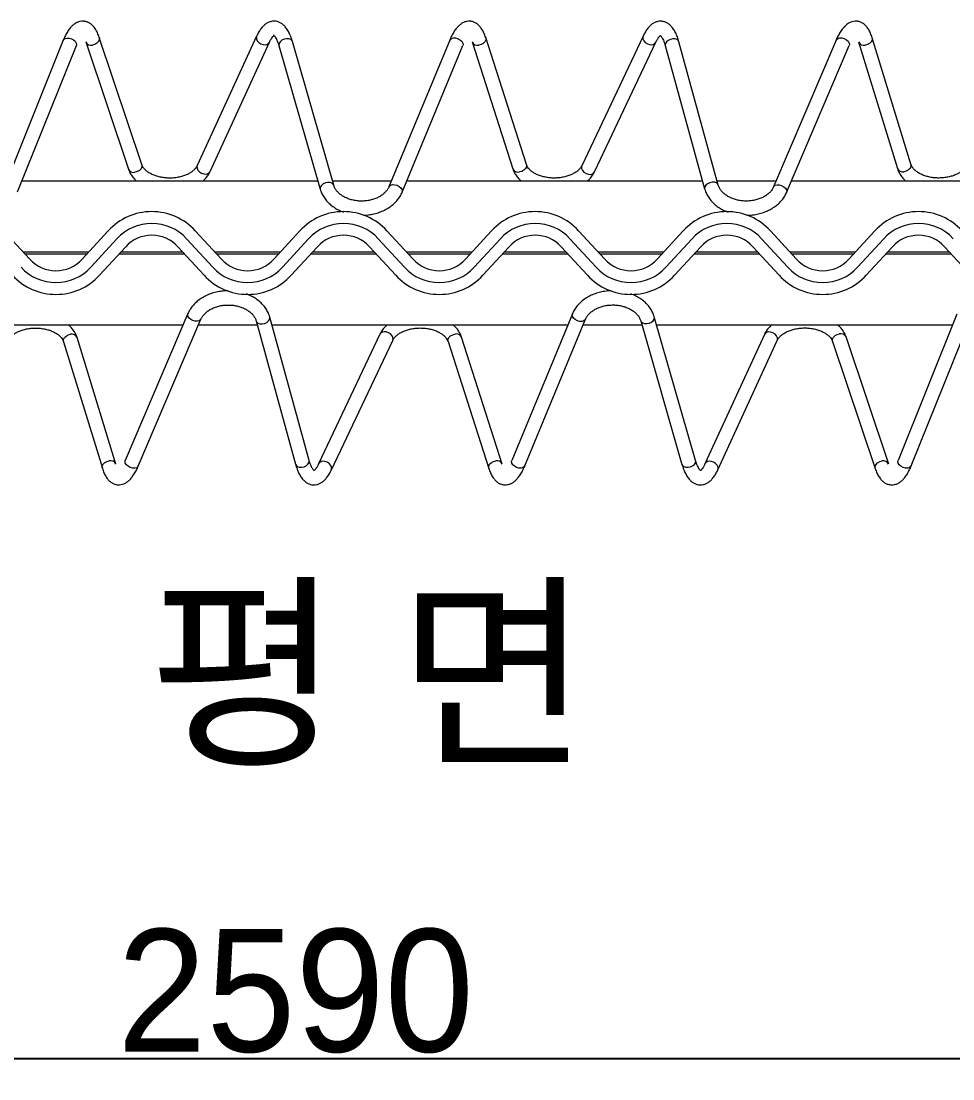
# Model space of a CAD drawing. Header units: millimetres. Extents: x 8743 to 322652, y 10189 to 229505.
# Drawn here: x 239858 to 251261, y 156994 to 169935 of the extents above; entities that cross this region are included whole.
import ezdxf

# ---------------------------------------------------------------- set-up
doc = ezdxf.new("R2010")
doc.units = ezdxf.units.MM
doc.header["$LTSCALE"] = 300
doc.header["$MEASUREMENT"] = 0
doc.header["$PDSIZE"] = -5
doc.layers.get('0').update_dxf_attribs({"color": 8, "linetype": 'CONTINUOUS'})
doc.layers.get('Defpoints').update_dxf_attribs({"color": 8, "linetype": 'CONTINUOUS'})
doc.layers.add('A-ANNO-TEXT1', color=7, linetype='CONTINUOUS')
doc.layers.add('AZ-DIML', color=8, linetype='CONTINUOUS')
doc.styles.add('HY울릉도L', font='H2WULL_0.TTF')
doc.styles.get("Standard").update_dxf_attribs({"font": '나눔고딕.ttf'})
doc.dimstyles.new('NDIM', dxfattribs={"dimscale": 150, "dimtxt": 3, "dimasz": 1.5, "dimexe": 3, "dimexo": 2, "dimgap": 1, "dimtad": 1, "dimdec": 0, "dimdsep": 46, "dimlunit": 6, "dimtxsty": 'HY울릉도L', "dimblk1": '_RXDOT', "dimblk2": '_RXDOT', "dimsah": 1, "dimcen": 3, "dimdle": 3, "dimclrd": 256, "dimclre": 256, "dimclrt": 3, "dimadec": 0, "dimazin": 0, "dimtfac": 1, "dimtdec": 4, "dimtix": 1, "dimtmove": 2, "dimatfit": 3, "dimldrblk": '_RXDOT', "dimfxl": 1, "dimtolj": 1, "dimtzin": 0, "dimarcsym": 0})

# ---------------------------------------------------------------- blocks, each defined once
blk = doc.blocks.new('*D406')
at = {"layer": 'AZ-DIML', "lineweight": -2}
for p, q in [((205681, 166205), (205681, 157229)), ((280752, 166205), (280752, 157229)), ((207181, 157244), (279252, 157244))]:
    blk.add_line(p, q, dxfattribs=at)
at = {"layer": 'AZ-DIML'}
for points in [[(207181, 157494), (207181, 156994), (205681, 157244)], [(279252, 156994), (279252, 157494), (280752, 157244)]]:
    blk.add_solid(points, dxfattribs=at)
at = {"layer": 'Defpoints', "color": 0}
for p in [(205681, 166215), (280752, 166215), (280752, 157244)]:
    blk.add_point(p, dxfattribs=at)
at = {"layer": 'AZ-DIML', "color": 3, "insert": (243216, 158066), "char_height": 1500, "attachment_point": 5, "style": 'HY울릉도L'}
blk.add_mtext('\\A1;2590', dxfattribs=at)
blk = doc.blocks.new('_RXDOT')
at = {"color": 0, "linetype": 'ByBlock'}
blk.add_line((-1, 0), (2, 0), dxfattribs=at)
at = {"color": 0, "linetype": 'ByBlock', "const_width": 0.5}
blk.add_lwpolyline([(-0.25, 0, 1), (0.25, 0, 1)], format="xyb", close=True, dxfattribs=at)

msp = doc.modelspace()

# ---------------------------------------------------------------- linework, layer by layer
at = {"color": 7, "linetype": 'Continuous', "lineweight": 15}
for p, q in [((240373, 169700.7), (239653.5, 167909.1)), ((240649, 169680.1), (241170.2, 168124.5)), ((241334.8, 168179.7), (240813.6, 169735.3)), ((242740, 169750.6), (242012.8, 168167.1)), ((242170.6, 168094.7), (242897.7, 169678.1)), ((243684.3, 167926.1), (243178.7, 169683.8)), ((245102.7, 169702.3), (244359.7, 167907.7)), ((245378.1, 169680.2), (245875.9, 168128.5)), ((246041.2, 168181.5), (245543.4, 169733.2)), ((247469.8, 169752.1), (246719.1, 168166.1)), ((246876, 168091.9), (247626.8, 169677.8)), ((248390.7, 167928.5), (247908.3, 169681.7)), ((249832.5, 169703.8), (249065.8, 167906.5)), ((250107.1, 169680.2), (250581.7, 168132.6)), ((250747.7, 168183.5), (250273, 169731.1)), ((239814.6, 167844.4), (240534.1, 169636.1)), ((243011.9, 169635.8), (243517.5, 167878.2)), ((244520.1, 167841.3), (245263.1, 169635.9)), ((247741, 169635.6), (248223.3, 167882.5)), ((249225.5, 167838.4), (249992.2, 169635.7)), ((239869.2, 167980.2), (243488.1, 167980.2)), ((243668.7, 167980.2), (244389.7, 167980.2)), ((244577.6, 167980.2), (248196.4, 167980.2)), ((248376.4, 167980.2), (249097.3, 167980.2)), ((249286, 167980.2), (252904.7, 167980.2)), ((239643.5, 167370.2), (239964.3, 167021.1)), ((240603.4, 167021.1), (240924.2, 167370.2)), ((241989.4, 167370.2), (242310.2, 167021.1)), ((242949.4, 167021.1), (243270.2, 167370.2)), ((244335.4, 167370.2), (244656.2, 167021.1)), ((245295.3, 167021.1), (245616.1, 167370.2)), ((246681.3, 167370.2), (247002.2, 167021.1)), ((247641.3, 167021.1), (247962.1, 167370.2)), ((249027.3, 167370.2), (249348.1, 167021.1)), ((249987.2, 167021.1), (250308.1, 167370.2)), ((241030.8, 167272.3), (240709.9, 166923.2)), ((242203.7, 166923.2), (241882.9, 167272.3)), ((243376.7, 167272.3), (243055.9, 166923.2)), ((244549.7, 166923.2), (244228.9, 167272.3)), ((245722.7, 167272.3), (245401.8, 166923.2)), ((246895.6, 166923.2), (246574.8, 167272.3)), ((248068.6, 167272.3), (247747.8, 166923.2)), ((249241.6, 166923.2), (248920.8, 167272.3)), ((250414.6, 167272.3), (250093.8, 166923.2)), ((239880.5, 167112.2), (240687.2, 167112.2)), ((240660.6, 167083.3), (239907.1, 167083.3)), ((241137.3, 167174.4), (240816.4, 166825.3)), ((241860.1, 167083.3), (241053.5, 167083.3)), ((241080.1, 167112.2), (241833.5, 167112.2)), ((242097.2, 166825.3), (241776.4, 167174.4)), ((242226.5, 167112.2), (243033.1, 167112.2)), ((243006.5, 167083.3), (242253.1, 167083.3)), ((243483.2, 167174.4), (243162.4, 166825.3)), ((244206.1, 167083.3), (243399.5, 167083.3)), ((243426.1, 167112.2), (244179.5, 167112.2)), ((244443.2, 166825.3), (244122.3, 167174.4)), ((244572.5, 167112.2), (245379.1, 167112.2)), ((245352.5, 167083.3), (244599, 167083.3)), ((245829.2, 167174.4), (245508.4, 166825.3)), ((246552.1, 167083.3), (245745.4, 167083.3)), ((245772, 167112.2), (246525.5, 167112.2)), ((246789.1, 166825.3), (246468.3, 167174.4)), ((246918.4, 167112.2), (247725, 167112.2)), ((247698.4, 167083.3), (246945, 167083.3)), ((248175.1, 167174.4), (247854.3, 166825.3)), ((248898, 167083.3), (248091.4, 167083.3)), ((248118, 167112.2), (248871.4, 167112.2)), ((249135.1, 166825.3), (248814.3, 167174.4)), ((249264.4, 167112.2), (250071, 167112.2)), ((250044.4, 167083.3), (249291, 167083.3)), ((250521.1, 167174.4), (250200.3, 166825.3)), ((251244, 167083.3), (250437.4, 167083.3)), ((250463.9, 167112.2), (251217.4, 167112.2)), ((251481, 166825.3), (251160.2, 167174.4)), ((241899, 166357.2), (241132.3, 164559.8)), ((241292, 164491.7), (242058.7, 166289.1)), ((243383.6, 164559.9), (242901.2, 166313)), ((246604.4, 166354.2), (245861.4, 164559.7)), ((246021.8, 164493.2), (246764.8, 166287.8)), ((248112.6, 164559.8), (247607.1, 166317.4)), ((251309.9, 166351.2), (250590.5, 164559.5)), ((250751.6, 164494.8), (251471, 166286.5)), ((241838.5, 166215.3), (238219.8, 166215.3)), ((242748.1, 166215.3), (242027.2, 166215.3)), ((242733.8, 166267), (243216.2, 164513.9)), ((246546.9, 166215.3), (242928.1, 166215.3)), ((247455.8, 166215.3), (246734.8, 166215.3)), ((247440.2, 166269.4), (247945.8, 164511.8)), ((251255.3, 166215.3), (247636.4, 166215.3)), ((241017.4, 164515.3), (240542.8, 166063)), ((244248.5, 166103.7), (243497.8, 164517.7)), ((243654.7, 164443.5), (244405.5, 166029.4)), ((245746.5, 164515.4), (245248.6, 166067.1)), ((248953.9, 166100.9), (248226.8, 164517.4)), ((248384.5, 164445), (249111.7, 166028.4)), ((250475.5, 164515.4), (249954.3, 166071)), ((240376.8, 166012.1), (240851.5, 164464.4)), ((245083.3, 166014), (245581.2, 164462.3)), ((249789.7, 166015.9), (250310.9, 164460.3))]:
    msp.add_line(p, q, dxfattribs=at)
at = {"color": 8, "linetype": 'Continuous', "lineweight": 15}
for p, q in [((240373, 169700.7), (240377.2, 169708.5)), ((240377.2, 169708.5), (240393.2, 169721.7)), ((240393.2, 169721.7), (240416.4, 169728.4)), ((240416.4, 169728.4), (240444.1, 169727.9)), ((240444.1, 169727.9), (240472.9, 169720.3)), ((240472.9, 169720.3), (240499.4, 169706.3)), ((240499.4, 169706.3), (240520.3, 169687.8)), ((240520.3, 169687.8), (240533.2, 169667)), ((240533.2, 169667), (240536.5, 169646.3)), ((240758.2, 169649.7), (240729.1, 169642.1)), ((240784.1, 169664.3), (240758.2, 169649.7)), ((240803.6, 169684.1), (240784.1, 169664.3)), ((240814.4, 169706.8), (240803.6, 169684.1)), ((240813.6, 169735.3), (240815.2, 169729.5)), ((240815.2, 169729.5), (240814.4, 169706.8)), ((242740, 169750.6), (242736.7, 169740.4)), ((242736.7, 169740.4), (242737.5, 169717.6)), ((242737.5, 169717.6), (242748, 169694.4)), ((242748, 169694.4), (242767.2, 169673.6)), ((242767.2, 169673.6), (242792.5, 169657.7)), ((242792.5, 169657.7), (242821, 169648.7)), ((243013.9, 169663), (243010.6, 169642.5)), ((243026.9, 169683.1), (243013.9, 169663)), ((243048.3, 169700.4), (243026.9, 169683.1)), ((243075.3, 169712.7), (243048.3, 169700.4)), ((243104.7, 169718.7), (243075.3, 169712.7)), ((243133, 169717.6), (243104.7, 169718.7)), ((243156.7, 169709.5), (243133, 169717.6)), ((243173, 169695.4), (243156.7, 169709.5)), ((243178.7, 169683.8), (243173, 169695.4)), ((245102.7, 169702.3), (245107, 169709.8)), ((245107, 169709.8), (245122.9, 169722.8)), ((245122.9, 169722.8), (245146.1, 169729.4)), ((245146.1, 169729.4), (245173.8, 169728.7)), ((245173.8, 169728.7), (245202.5, 169720.8)), ((245202.5, 169720.8), (245228.9, 169706.6)), ((245228.9, 169706.6), (245249.7, 169688)), ((245249.7, 169688), (245262.5, 169667)), ((245262.5, 169667), (245265.7, 169646.3)), ((245487.4, 169648.5), (245458.3, 169641.1)), ((245513.4, 169662.9), (245487.4, 169648.5)), ((245533, 169682.5), (245513.4, 169662.9)), ((245543.9, 169705.1), (245533, 169682.5)), ((245543.3, 169733.3), (245544.7, 169727.9)), ((245544.7, 169727.9), (245543.9, 169705.1)), ((247469.8, 169752.1), (247466.3, 169741.3)), ((247466.3, 169741.3), (247467.1, 169718.5)), ((247467.1, 169718.5), (247477.8, 169695.2)), ((247477.8, 169695.2), (247496.9, 169674.3)), ((247496.9, 169674.3), (247522.2, 169658.4)), ((247522.2, 169658.4), (247550.7, 169649.2)), ((247743, 169662.3), (247739.8, 169641.8)), ((247756, 169682.3), (247743, 169662.3)), ((247777.3, 169699.4), (247756, 169682.3)), ((247804.4, 169711.7), (247777.3, 169699.4)), ((247833.8, 169717.5), (247804.4, 169711.7)), ((247862.2, 169716.3), (247833.8, 169717.5)), ((247886, 169708.1), (247862.2, 169716.3)), ((247902.4, 169693.9), (247886, 169708.1)), ((247908.3, 169681.7), (247902.4, 169693.9)), ((249832.5, 169703.8), (249836.7, 169711.1)), ((249836.7, 169711.1), (249852.7, 169723.9)), ((249852.7, 169723.9), (249875.9, 169730.3)), ((249875.9, 169730.3), (249903.5, 169729.3)), ((249903.5, 169729.3), (249932.1, 169721.2)), ((249932.1, 169721.2), (249958.4, 169706.9)), ((249958.4, 169706.9), (249979.1, 169688)), ((249979.1, 169688), (249991.8, 169667)), ((249991.8, 169667), (249994.9, 169646.3)), ((250216.6, 169647.2), (250187.4, 169640.1)), ((250242.7, 169661.4), (250216.6, 169647.2)), ((250262.4, 169680.9), (250242.7, 169661.4)), ((250273.3, 169703.4), (250262.4, 169680.9)), ((250273, 169731.2), (250274.3, 169726.2)), ((250274.3, 169726.2), (250273.3, 169703.4)), ((240536.5, 169646.3), (240534.1, 169636.1)), ((243010.6, 169642.5), (243011.9, 169635.8)), ((245265.7, 169646.3), (245263.1, 169635.9)), ((247739.8, 169641.8), (247741, 169635.6)), ((249994.9, 169646.3), (249992.2, 169635.7)), ((241279.4, 168094.1), (241250.3, 168086.5)), ((241305.3, 168108.7), (241279.4, 168094.1)), ((241324.8, 168128.5), (241305.3, 168108.7)), ((241335.6, 168151.2), (241324.8, 168128.5)), ((241334.8, 168179.7), (241336.4, 168173.9)), ((241336.4, 168173.9), (241335.6, 168151.2)), ((242012.8, 168167.1), (242009.6, 168157)), ((242009.6, 168157), (242010.3, 168134.1)), ((242010.3, 168134.1), (242020.9, 168110.9)), ((242020.9, 168110.9), (242040, 168090.1)), ((245985.3, 168096.8), (245956.2, 168089.4)), ((246011.3, 168111.2), (245985.3, 168096.8)), ((246030.9, 168130.8), (246011.3, 168111.2)), ((246041.8, 168153.4), (246030.9, 168130.8)), ((246041.2, 168181.5), (246042.6, 168176.2)), ((246042.6, 168176.2), (246041.8, 168153.4)), ((246719.1, 168166.1), (246715.5, 168155.3)), ((246715.5, 168155.3), (246716.4, 168132.5)), ((246716.4, 168132.5), (246727, 168109.3)), ((246727, 168109.3), (246746.1, 168088.4)), ((250691.3, 168099.6), (250662.1, 168092.4)), ((250717.3, 168113.8), (250691.3, 168099.6)), ((250737, 168133.3), (250717.3, 168113.8)), ((250748, 168155.8), (250737, 168133.3)), ((250747.7, 168183.5), (250748.9, 168178.6)), ((250748.9, 168178.6), (250748, 168155.8)), ((242040, 168090.1), (242065.4, 168074.3)), ((242065.4, 168074.3), (242093.9, 168065.2)), ((246746.1, 168088.4), (246771.4, 168072.4)), ((246771.4, 168072.4), (246799.9, 168063.3)), ((243519.4, 167905.4), (243516.2, 167884.9)), ((243516.2, 167884.9), (243517.5, 167878.2)), ((243532.5, 167925.5), (243519.4, 167905.4)), ((243553.8, 167942.7), (243532.5, 167925.5)), ((243580.8, 167955.1), (243553.8, 167942.7)), ((243610.3, 167961.1), (243580.8, 167955.1)), ((243638.5, 167960), (243610.3, 167961.1)), ((243662.3, 167951.9), (243638.5, 167960)), ((243678.6, 167937.8), (243662.3, 167951.9)), ((243684.2, 167926.6), (243678.6, 167937.8)), ((244359.8, 167908.1), (244363.9, 167915.2)), ((244363.9, 167915.2), (244379.9, 167928.2)), ((244379.9, 167928.2), (244403.1, 167934.8)), ((244403.1, 167934.8), (244430.7, 167934.1)), ((244430.7, 167934.1), (244459.5, 167926.2)), ((244459.5, 167926.2), (244485.8, 167912)), ((244485.8, 167912), (244506.7, 167893.4)), ((244506.7, 167893.4), (244519.5, 167872.4)), ((244519.5, 167872.4), (244522.6, 167851.8)), ((244522.6, 167851.8), (244520.1, 167841.3)), ((248225.3, 167909.1), (248222.1, 167888.7)), ((248222.1, 167888.7), (248223.3, 167882.5)), ((248238.4, 167929.1), (248225.3, 167909.1)), ((248259.7, 167946.3), (248238.4, 167929.1)), ((248286.7, 167958.5), (248259.7, 167946.3)), ((248316.1, 167964.4), (248286.7, 167958.5)), ((248344.5, 167963.1), (248316.1, 167964.4)), ((248368.3, 167954.9), (248344.5, 167963.1)), ((248384.8, 167940.8), (248368.3, 167954.9)), ((248390.6, 167929), (248384.8, 167940.8)), ((249066, 167906.9), (249070, 167913.7)), ((249070, 167913.7), (249086, 167926.6)), ((249086, 167926.6), (249109.2, 167933)), ((249109.2, 167933), (249136.8, 167932)), ((249136.8, 167932), (249165.4, 167923.9)), ((249165.4, 167923.9), (249191.7, 167909.5)), ((249191.7, 167909.5), (249212.4, 167890.7)), ((249212.4, 167890.7), (249225.1, 167869.7)), ((249225.1, 167869.7), (249228.2, 167849)), ((249228.2, 167849), (249225.5, 167838.4)), ((241896.3, 166346.5), (241899, 166357.2)), ((241899.4, 166325.9), (241896.3, 166346.5)), ((241912.1, 166304.8), (241899.4, 166325.9)), ((241932.8, 166286), (241912.1, 166304.8)), ((241959.1, 166271.7), (241932.8, 166286)), ((242058.5, 166288.7), (242054.5, 166281.8)), ((242886.2, 166266.4), (242899.2, 166286.4)), ((242899.2, 166286.4), (242902.4, 166306.9)), ((242902.4, 166306.9), (242901.2, 166313)), ((246601.9, 166343.8), (246604.4, 166354.2)), ((246605, 166323.1), (246601.9, 166343.8)), ((246617.8, 166302.2), (246605, 166323.1)), ((246638.7, 166283.5), (246617.8, 166302.2)), ((246665.1, 166269.4), (246638.7, 166283.5)), ((246764.7, 166287.4), (246760.6, 166280.3)), ((247592, 166270.1), (247605.1, 166290.2)), ((247605.1, 166290.2), (247608.3, 166310.6)), ((247608.3, 166310.6), (247607.1, 166317.4)), ((241987.8, 166263.5), (241959.1, 166271.7)), ((242015.3, 166262.6), (241987.8, 166263.5)), ((242038.5, 166268.9), (242015.3, 166262.6)), ((242054.5, 166281.8), (242038.5, 166268.9)), ((242734, 166266.6), (242739.7, 166254.8)), ((242739.7, 166254.8), (242756.2, 166240.6)), ((242756.2, 166240.6), (242780, 166232.4)), ((242780, 166232.4), (242808.4, 166231.2)), ((242808.4, 166231.2), (242837.8, 166237)), ((242837.8, 166237), (242864.8, 166249.2)), ((242864.8, 166249.2), (242886.2, 166266.4)), ((246693.8, 166261.5), (246665.1, 166269.4)), ((246721.4, 166260.7), (246693.8, 166261.5)), ((246744.6, 166267.3), (246721.4, 166260.7)), ((246760.6, 166280.3), (246744.6, 166267.3)), ((247440.3, 166269), (247445.9, 166257.8)), ((247445.9, 166257.8), (247462.2, 166243.7)), ((247462.2, 166243.7), (247486, 166235.6)), ((247486, 166235.6), (247514.2, 166234.5)), ((247514.2, 166234.5), (247543.7, 166240.4)), ((247543.7, 166240.4), (247570.7, 166252.8)), ((247570.7, 166252.8), (247592, 166270.1)), ((240375.6, 166017), (240376.5, 166039.8)), ((240376.5, 166039.8), (240387.5, 166062.3)), ((240387.5, 166062.3), (240407.2, 166081.8)), ((240407.2, 166081.8), (240433.2, 166096)), ((240433.2, 166096), (240462.5, 166103.1)), ((244353.1, 166123.1), (244324.6, 166132.3)), ((244378.4, 166107.2), (244353.1, 166123.1)), ((244397.5, 166086.3), (244378.4, 166107.2)), ((244408.2, 166063), (244397.5, 166086.3)), ((244405.5, 166029.4), (244409, 166040.2)), ((244409, 166040.2), (244408.2, 166063)), ((245081.9, 166019.3), (245082.7, 166042.1)), ((245082.7, 166042.1), (245093.6, 166064.7)), ((245093.6, 166064.7), (245113.2, 166084.4)), ((245113.2, 166084.4), (245139.2, 166098.8)), ((245139.2, 166098.8), (245168.4, 166106.1)), ((249059.2, 166121.3), (249030.6, 166130.3)), ((249084.5, 166105.4), (249059.2, 166121.3)), ((249103.6, 166084.6), (249084.5, 166105.4)), ((249114.2, 166061.4), (249103.6, 166084.6)), ((249111.7, 166028.4), (249115, 166038.6)), ((249115, 166038.6), (249114.2, 166061.4)), ((249788.2, 166021.6), (249788.9, 166044.4)), ((249788.9, 166044.4), (249799.7, 166067)), ((249799.7, 166067), (249819.2, 166086.9)), ((249819.2, 166086.9), (249845.1, 166101.4)), ((249845.1, 166101.4), (249874.2, 166109)), ((240376.8, 166012.1), (240375.6, 166017)), ((245083.3, 166014), (245081.9, 166019.3)), ((249789.7, 166015.9), (249788.2, 166021.6)), ((240850.2, 164469.3), (240851.2, 164492.1)), ((240851.2, 164492.1), (240862.1, 164514.6)), ((240862.1, 164514.6), (240881.8, 164534.1)), ((240881.8, 164534.1), (240907.9, 164548.3)), ((240907.9, 164548.3), (240937.1, 164555.5)), ((241129.6, 164549.2), (241132.3, 164559.8)), ((241132.7, 164528.5), (241129.6, 164549.2)), ((241145.4, 164507.5), (241132.7, 164528.5)), ((241166.1, 164488.7), (241145.4, 164507.5)), ((241192.4, 164474.3), (241166.1, 164488.7)), ((241221, 164466.2), (241192.4, 164474.3)), ((241271.8, 164471.6), (241248.6, 164465.3)), ((241287.8, 164484.5), (241271.8, 164471.6)), ((241292, 164491.7), (241287.8, 164484.5)), ((243216.2, 164513.9), (243222.1, 164501.6)), ((243222.1, 164501.6), (243238.5, 164487.5)), ((243238.5, 164487.5), (243262.3, 164479.3)), ((243262.3, 164479.3), (243290.7, 164478)), ((243290.7, 164478), (243320.2, 164483.9)), ((243320.2, 164483.9), (243347.2, 164496.1)), ((243347.2, 164496.1), (243368.5, 164513.3)), ((243368.5, 164513.3), (243381.5, 164533.3)), ((243381.5, 164533.3), (243384.7, 164553.7)), ((243384.7, 164553.7), (243383.6, 164559.9)), ((243602.3, 164537.2), (243573.8, 164546.3)), ((243627.6, 164521.2), (243602.3, 164537.2)), ((243646.8, 164500.3), (243627.6, 164521.2)), ((243657.4, 164477.1), (243646.8, 164500.3)), ((243658.2, 164454.3), (243657.4, 164477.1)), ((245579.8, 164467.6), (245580.6, 164490.4)), ((245580.6, 164490.4), (245591.5, 164513)), ((245591.5, 164513), (245611.1, 164532.7)), ((245611.1, 164532.7), (245637.1, 164547.1)), ((245637.1, 164547.1), (245666.2, 164554.4)), ((245858.8, 164549.2), (245861.4, 164559.7)), ((245862, 164528.5), (245858.8, 164549.2)), ((245874.8, 164507.6), (245862, 164528.5)), ((245895.6, 164488.9), (245874.8, 164507.6)), ((245922, 164474.8), (245895.6, 164488.9)), ((245950.7, 164466.9), (245922, 164474.8)), ((246001.6, 164472.7), (245978.4, 164466.2)), ((246017.5, 164485.8), (246001.6, 164472.7)), ((246021.8, 164493.2), (246017.5, 164485.8)), ((247945.8, 164511.8), (247951.5, 164500.1)), ((247951.5, 164500.1), (247967.8, 164486)), ((247967.8, 164486), (247991.5, 164477.9)), ((247991.5, 164477.9), (248019.8, 164476.8)), ((248019.8, 164476.8), (248049.2, 164482.8)), ((248049.2, 164482.8), (248076.2, 164495.2)), ((248076.2, 164495.2), (248097.6, 164512.4)), ((248097.6, 164512.4), (248110.7, 164532.5)), ((248110.7, 164532.5), (248113.9, 164553)), ((248113.9, 164553), (248112.6, 164559.8)), ((248332, 164537.8), (248303.5, 164546.9)), ((248357.4, 164522), (248332, 164537.8)), ((248376.5, 164501.2), (248357.4, 164522)), ((248387.1, 164478), (248376.5, 164501.2)), ((248387.8, 164455.2), (248387.1, 164478)), ((250309.3, 164466), (250310.1, 164488.8)), ((250310.1, 164488.8), (250320.9, 164511.5)), ((250320.9, 164511.5), (250340.4, 164531.3)), ((250340.4, 164531.3), (250366.3, 164545.9)), ((250366.3, 164545.9), (250395.4, 164553.4)), ((250588, 164549.2), (250590.5, 164559.5)), ((250591.3, 164528.5), (250588, 164549.2)), ((250604.2, 164507.7), (250591.3, 164528.5)), ((250625.1, 164489.2), (250604.2, 164507.7)), ((250651.6, 164475.3), (250625.1, 164489.2)), ((250680.4, 164467.6), (250651.6, 164475.3)), ((250731.3, 164473.9), (250708.1, 164467.1)), ((250747.3, 164487.1), (250731.3, 164473.9)), ((250751.6, 164494.8), (250747.3, 164487.1)), ((240851.5, 164464.4), (240850.2, 164469.3)), ((241248.6, 164465.3), (241221, 164466.2)), ((243654.7, 164443.5), (243658.2, 164454.3)), ((245581.2, 164462.3), (245579.8, 164467.6)), ((245978.4, 164466.2), (245950.7, 164466.9)), ((248384.5, 164445), (248387.8, 164455.2)), ((250310.9, 164460.3), (250309.3, 164466)), ((250708.1, 164467.1), (250680.4, 164467.6))]:
    msp.add_line(p, q, dxfattribs=at)
for centre, radius, start, end in [((240712.3, 169710.1), 70, 205.65806, 283.90693), ((242840.7, 169712), 66.3, 252.7315, 329.28064), ((245441.9, 169709.6), 70.4, 204.98045, 283.41399), ((247570.5, 169712), 65.8, 252.46547, 328.73556), ((250171.6, 169709), 70.7, 204.29656, 282.92495), ((241233.5, 168154.4), 69.9, 205.29013, 283.93816), ((242113.6, 168128.5), 66.3, 252.72463, 329.30351), ((245939.8, 168157.8), 70.3, 204.60918, 283.44806), ((250646.2, 168161.2), 70.6, 203.93023, 282.95584), ((246819.7, 168126), 65.8, 252.46396, 328.74679), ((240478.3, 166034.3), 70.6, 23.92591, 102.95826), ((244304.8, 166069.5), 65.8, 72.46449, 148.74465), ((245184.7, 166037.8), 70.2, 24.60422, 103.45097), ((249010.9, 166067), 66.3, 72.72947, 149.29858), ((249891, 166041.1), 69.9, 25.28694, 103.94128), ((240952.9, 164486.6), 70.7, 24.30254, 102.92093), ((243554, 164483.6), 65.8, 72.4661, 148.73507), ((245682.6, 164486), 70.4, 24.98501, 103.41123), ((248283.8, 164483.6), 66.3, 72.733, 149.27914), ((250412.2, 164485.5), 70, 25.65799, 103.907)]:
    msp.add_arc(centre, radius, start, end, dxfattribs=at)
at = {"color": 7, "linetype": 'Continuous', "lineweight": 15}
for centre, radius, start, end in [((241456.8, 166880.8), 723.3, 42.58222, 137.41778), ((243802.8, 166880.8), 723.3, 42.58222, 137.41778), ((246148.7, 166880.8), 723.3, 42.58222, 137.41778), ((248494.7, 166880.8), 723.3, 42.58222, 137.41778), ((250840.7, 166880.8), 723.3, 42.58222, 137.41778), ((241456.8, 166880.8), 578.7, 42.58222, 137.41778), ((243802.8, 166880.8), 578.7, 42.58222, 137.41778), ((246148.7, 166880.8), 578.7, 42.58222, 137.41778), ((248494.7, 166880.8), 578.7, 42.58222, 137.41778), ((250840.7, 166880.8), 578.7, 42.58222, 137.41778), ((241456.8, 166880.8), 434, 42.58222, 137.41778), ((243802.8, 166880.8), 434, 42.58222, 137.41778), ((246148.7, 166880.8), 434, 42.58222, 137.41778), ((248494.7, 166880.8), 434, 42.58222, 137.41778), ((250840.7, 166880.8), 434, 42.58222, 137.41778), ((240283.8, 167314.8), 434, 222.58222, 317.41778), ((242629.8, 167314.8), 434, 222.58222, 317.41778), ((244975.8, 167314.8), 434, 222.58222, 317.41778), ((247321.7, 167314.8), 434, 222.58222, 317.41778), ((249667.7, 167314.8), 434, 222.58222, 317.41778), ((240283.8, 167314.8), 723.3, 222.58222, 317.41778), ((240283.8, 167314.8), 578.7, 222.58222, 317.41778), ((242629.8, 167314.8), 723.3, 222.58222, 317.41778), ((242629.8, 167314.8), 578.7, 222.58222, 317.41778), ((244975.8, 167314.8), 723.3, 222.58222, 317.41778), ((244975.8, 167314.8), 578.7, 222.58222, 317.41778), ((247321.7, 167314.8), 723.3, 222.58222, 317.41778), ((247321.7, 167314.8), 578.7, 222.58222, 317.41778), ((249667.7, 167314.8), 723.3, 222.58222, 317.41778), ((249667.7, 167314.8), 578.7, 222.58222, 317.41778)]:
    msp.add_arc(centre, radius, start, end, dxfattribs=at)
for points, knots in [([(240813.6, 169735.3), (240810.3, 169744.7), (240800.3, 169773.1), (240780.5, 169815.8), (240753.4, 169857.8), (240723.4, 169890.2), (240692, 169913.1), (240657, 169928.7), (240619.1, 169935.6), (240580.7, 169932.7), (240544.9, 169921.5), (240511.6, 169902.9), (240479.9, 169876.8), (240449.1, 169842.2), (240419.5, 169798.4), (240394, 169750.6), (240379.2, 169715.7), (240373, 169700.7)], [0, 0, 0, 0, 0.0414943, 0.1243522, 0.2089926, 0.2773966, 0.3391846, 0.3970042, 0.45936, 0.5186065, 0.5771457, 0.6378233, 0.7036375, 0.7767464, 0.8564767, 0.9386009, 1, 1, 1, 1]), ([(243178.7, 169683.8), (243175.6, 169694.1), (243166.4, 169724.8), (243148.3, 169771.6), (243122.7, 169821.8), (243093.8, 169862.7), (243062.3, 169894), (243029.8, 169915.9), (242994, 169930.3), (242955.7, 169935.8), (242917.1, 169931.6), (242881.5, 169919.1), (242848.6, 169899.3), (242817.5, 169872), (242787.7, 169836.2), (242761.7, 169795.4), (242746.6, 169764.2), (242740, 169750.6)], [0, 0, 0, 0, 0.0411037, 0.1218762, 0.2042518, 0.2886543, 0.3572369, 0.4193204, 0.4774513, 0.5401135, 0.5996833, 0.6585424, 0.7194813, 0.7854387, 0.8584923, 0.9379879, 1, 1, 1, 1]), ([(245543.4, 169733.2), (245540.1, 169742.7), (245530.5, 169771.2), (245511.2, 169814.1), (245484.8, 169856.3), (245455.1, 169888.9), (245424.1, 169912.1), (245389.3, 169928.1), (245351.6, 169935.3), (245313.2, 169932.8), (245277.4, 169922), (245243.9, 169903.7), (245212, 169878), (245180.8, 169843.7), (245150.7, 169800.1), (245124.5, 169752.5), (245109.3, 169717.4), (245102.7, 169702.3)], [0, 0, 0, 0, 0.0414745, 0.1243341, 0.2089863, 0.2772058, 0.3388228, 0.396507, 0.4587002, 0.5178208, 0.5762594, 0.6368823, 0.7026931, 0.775847, 0.855627, 0.937732, 1, 1, 1, 1]), ([(247908.3, 169681.7), (247905.3, 169692.1), (247896.5, 169722.8), (247879, 169769.8), (247853.9, 169820.2), (247825.5, 169861.4), (247794.3, 169893), (247762, 169915.1), (247726.3, 169929.8), (247688, 169935.7), (247649.4, 169931.9), (247613.7, 169919.7), (247580.5, 169900.2), (247549, 169873.1), (247518.8, 169837.5), (247492.2, 169796.9), (247476.7, 169765.8), (247469.8, 169752.1)], [0, 0, 0, 0, 0.0410874, 0.1218398, 0.2041982, 0.2885633, 0.3569697, 0.418942, 0.4770166, 0.5395875, 0.5991291, 0.657997, 0.719, 0.7850527, 0.8581982, 0.9377167, 1, 1, 1, 1]), ([(250273, 169731.1), (250270, 169740.7), (250260.7, 169769.2), (250242, 169812.3), (250216.1, 169854.8), (250186.9, 169887.6), (250156.2, 169911.1), (250121.7, 169927.4), (250084, 169935), (250045.7, 169932.9), (250009.9, 169922.4), (249976.3, 169904.5), (249944.1, 169879.1), (249912.6, 169845.2), (249882, 169801.9), (249855.1, 169754.3), (249839.4, 169719.1), (249832.5, 169703.8)], [0, 0, 0, 0, 0.0414487, 0.1243001, 0.2089552, 0.2769899, 0.3384322, 0.3959712, 0.4580016, 0.5169865, 0.5753148, 0.6358691, 0.7016594, 0.7748441, 0.8546624, 0.9367388, 1, 1, 1, 1]), ([(242897.7, 169678.1), (242900.9, 169684.8), (242909.8, 169703.4), (242924.2, 169727.6), (242939.9, 169748), (242947, 169754.2), (242950.5, 169757.3)], [0, 0, 0, 0, 0.1605889, 0.4486467, 0.7287377, 1, 1, 1, 1]), ([(242948.4, 169761.2), (242948.2, 169761.3), (242947.3, 169761.5), (242952.3, 169758.7), (242962.1, 169748.1), (242975.2, 169728.7), (242989.2, 169701), (243001.7, 169669.3), (243008.9, 169645.5), (243011.9, 169635.8)], [0, 0, 0, 0, 0.0488736, 0.2065514, 0.3726979, 0.5373875, 0.7058354, 0.8801171, 1, 1, 1, 1]), ([(247626.8, 169677.8), (247630, 169684.5), (247639.2, 169703.1), (247653.9, 169727.3), (247670, 169747.7), (247677.2, 169753.9), (247680.8, 169757)], [0, 0, 0, 0, 0.16048492, 0.44854781, 0.72868515, 1, 1, 1, 1]), ([(247679.1, 169761.2), (247678.9, 169761.2), (247678.1, 169761.5), (247682.7, 169758.9), (247692.2, 169748.5), (247705.1, 169729.3), (247718.7, 169701.8), (247731, 169670), (247738, 169645.7), (247741, 169635.6)], [0, 0, 0, 0, 0.0414443, 0.1999073, 0.3669545, 0.532036, 0.7006092, 0.8749838, 1, 1, 1, 1]), ([(241170.2, 168124.5), (241173.9, 168114.6), (241183.6, 168088.5), (241206.7, 168048.6), (241236.1, 168010.1), (241259.7, 167988.9), (241269.4, 167980.2)], [0, 0, 0, 0, 0.1854302, 0.4849742, 0.788533, 1, 1, 1, 1]), ([(242012.8, 168167.1), (242010.7, 168162.9), (242004, 168149.4), (241986.9, 168126.3), (241958.1, 168099.1), (241922.1, 168074.5), (241879.8, 168053.1), (241832, 168035.8), (241780, 168023.2), (241725.1, 168015.7), (241668.8, 168013.7), (241612.7, 168017.2), (241558.4, 168026.1), (241507.4, 168040), (241461.1, 168058.4), (241420.9, 168080.4), (241387.5, 168105.1), (241361.7, 168131.2), (241344, 168156.5), (241337.8, 168172.3), (241334.8, 168179.7)], [0, 0, 0, 0, 0.0283393, 0.0898159, 0.1487284, 0.2062506, 0.2634459, 0.32066, 0.3780623, 0.435672, 0.4934235, 0.5512036, 0.6088663, 0.6662844, 0.7233614, 0.780072, 0.8365005, 0.892914, 0.9498529, 1, 1, 1, 1]), ([(242083.9, 167980.2), (242096.8, 167992.5), (242123.9, 168018.3), (242151.9, 168057.5), (242165.4, 168084.4), (242170.6, 168094.7)], [0, 0, 0, 0, 0.3582468, 0.7542014, 1, 1, 1, 1]), ([(245875.9, 168128.5), (245879.5, 168118.5), (245888.8, 168092.3), (245911.4, 168052.3), (245941.3, 168012.4), (245965.8, 167990.1), (245976.5, 167980.2)], [0, 0, 0, 0, 0.1811046, 0.4731071, 0.7689541, 1, 1, 1, 1]), ([(246719.1, 168166.1), (246716.9, 168161.9), (246710, 168148.4), (246692.6, 168125.4), (246663.4, 168098.3), (246627, 168073.8), (246584.4, 168052.6), (246536.4, 168035.5), (246484.3, 168023.1), (246429.3, 168015.9), (246373, 168014.1), (246316.9, 168017.9), (246262.7, 168027.1), (246211.9, 168041.3), (246165.9, 168059.8), (246125.9, 168082), (246092.9, 168106.8), (246067.5, 168132.9), (246050.1, 168158.3), (246044.1, 168174.1), (246041.2, 168181.5)], [0, 0, 0, 0, 0.02834, 0.0895752, 0.1483677, 0.205847, 0.263033, 0.320246, 0.3776511, 0.4352634, 0.4930096, 0.5507774, 0.6084232, 0.6658193, 0.7228732, 0.7795545, 0.8359686, 0.8923816, 0.9493637, 1, 1, 1, 1]), ([(250581.7, 168132.6), (250585.2, 168122.5), (250594.2, 168096.3), (250616.2, 168056.1), (250646.5, 168014.8), (250671.9, 167991.2), (250683.7, 167980.2)], [0, 0, 0, 0, 0.1768943, 0.4615739, 0.7499279, 1, 1, 1, 1]), ([(251425.3, 168165.2), (251423, 168161), (251416, 168147.5), (251398.2, 168124.5), (251368.7, 168097.5), (251332, 168073.2), (251289.1, 168052.2), (251240.9, 168035.3), (251188.5, 168023.1), (251133.4, 168016.2), (251077.1, 168014.7), (251021.1, 168018.7), (250967, 168028.2), (250916.4, 168042.6), (250870.7, 168061.4), (250831.1, 168083.7), (250798.4, 168108.5), (250773.4, 168134.8), (250756.3, 168160.2), (250750.5, 168176), (250747.7, 168183.5)], [0, 0, 0, 0, 0.0283409, 0.0893405, 0.1480168, 0.2054569, 0.2626343, 0.319844, 0.3772499, 0.4348595, 0.4925988, 0.5503563, 0.6079834, 0.6653525, 0.7223784, 0.7790356, 0.8354314, 0.8918453, 0.9488717, 1, 1, 1, 1]), ([(246790, 167980.2), (246802.2, 167991.6), (246828.7, 168016.4), (246856.6, 168054.5), (246870.6, 168081.5), (246876, 168091.9)], [0, 0, 0, 0, 0.341145, 0.7457385, 1, 1, 1, 1]), ([(243517.5, 167878.2), (243520.9, 167867.5), (243529.9, 167839.1), (243551.9, 167795.1), (243584.9, 167747.5), (243625.6, 167703.9), (243673.4, 167664.7), (243727.8, 167631.3), (243771.6, 167609.3), (243797.9, 167600.7), (243803, 167599)], [0, 0, 0, 0, 0.0864556, 0.2293598, 0.3732195, 0.518784, 0.6660204, 0.8146031, 0.9641169, 1, 1, 1, 1]), ([(244359.7, 167907.7), (244357.3, 167902.4), (244349.7, 167885.5), (244331, 167857.4), (244300.3, 167825.4), (244262.5, 167797), (244218.7, 167773), (244169.9, 167754), (244117.2, 167740.7), (244062.1, 167733.4), (244006, 167732.4), (243950.5, 167737.7), (243897, 167749.2), (243847.2, 167766.3), (243802.1, 167788.4), (243763.1, 167814.8), (243730.9, 167844.3), (243706.1, 167876.2), (243691.5, 167903.8), (243686.1, 167920.5), (243684.3, 167926.1)], [0, 0, 0, 0, 0.0284399, 0.0909786, 0.1517261, 0.2110778, 0.2697923, 0.328284, 0.3867079, 0.4451377, 0.5035707, 0.5619623, 0.6202437, 0.6783693, 0.7363338, 0.7942123, 0.8521504, 0.9105065, 0.9699191, 1, 1, 1, 1]), ([(244048.5, 167560.3), (244051.2, 167560.2), (244077, 167560), (244125.8, 167566.4), (244193.3, 167579.8), (244258, 167601), (244318.8, 167628.7), (244374.4, 167662.9), (244423.9, 167702.8), (244465.9, 167748), (244498.5, 167794.4), (244513.4, 167826.8), (244520.1, 167841.3)], [0, 0, 0, 0, 0.0128107, 0.1247095, 0.2367658, 0.3490188, 0.4614623, 0.5740003, 0.68639, 0.7982811, 0.9092227, 1, 1, 1, 1]), ([(248223.3, 167882.5), (248226.6, 167871.8), (248235.3, 167843.3), (248256.8, 167799.1), (248289.1, 167751.3), (248329.4, 167707.4), (248376.7, 167667.9), (248430.6, 167634), (248476.2, 167610.9), (248504.7, 167601.4), (248511.9, 167599)], [0, 0, 0, 0, 0.0852305, 0.2259705, 0.3676264, 0.510954, 0.6559423, 0.8022893, 0.9495738, 1, 1, 1, 1]), ([(249065.8, 167906.5), (249063.4, 167901.2), (249055.6, 167884.3), (249036.5, 167856.3), (249005.5, 167824.5), (248967.4, 167796.3), (248923.3, 167772.5), (248874.2, 167753.8), (248821.4, 167740.7), (248766.2, 167733.8), (248710.1, 167733.1), (248654.7, 167738.7), (248601.4, 167750.4), (248551.7, 167767.8), (248507, 167790.2), (248468.3, 167816.7), (248436.4, 167846.4), (248411.9, 167878.4), (248397.6, 167906.1), (248392.4, 167922.9), (248390.7, 167928.5)], [0, 0, 0, 0, 0.0284405, 0.0908267, 0.151471, 0.2107677, 0.2694536, 0.3279293, 0.3863476, 0.4447678, 0.5031886, 0.5615687, 0.619834, 0.6779414, 0.73589, 0.7937568, 0.8516964, 0.9100769, 0.9695544, 1, 1, 1, 1]), ([(248738.2, 167560.8), (248745, 167560.7), (248774.9, 167560), (248827.8, 167566), (248895.4, 167579.1), (248960.4, 167599.8), (249021.5, 167627.1), (249077.5, 167660.8), (249127.5, 167700.3), (249170.1, 167745.2), (249203.2, 167791.4), (249218.6, 167823.8), (249225.5, 167838.4)], [0, 0, 0, 0, 0.0318824, 0.1415154, 0.2512992, 0.3612752, 0.4714424, 0.581707, 0.6918517, 0.8015367, 0.9103246, 1, 1, 1, 1]), ([(242386.3, 166634.7), (242379.6, 166634.9), (242349.6, 166635.6), (242296.7, 166629.5), (242229.1, 166616.4), (242164.1, 166595.7), (242103, 166568.5), (242047, 166534.8), (241997, 166495.2), (241954.4, 166450.4), (241921.3, 166404.1), (241905.9, 166371.8), (241899, 166357.2)], [0, 0, 0, 0, 0.0318824, 0.1415155, 0.2512994, 0.3612754, 0.4714426, 0.5817073, 0.6918521, 0.8015372, 0.9103225, 1, 1, 1, 1]), ([(242901.2, 166313), (242897.9, 166323.8), (242889.2, 166352.2), (242867.7, 166396.4), (242835.4, 166444.2), (242795.1, 166488.1), (242747.8, 166527.7), (242693.9, 166561.5), (242648.3, 166584.7), (242619.8, 166594.1), (242612.6, 166596.5)], [0, 0, 0, 0, 0.085231, 0.2259719, 0.3676289, 0.5109574, 0.6559467, 0.8022947, 0.9495802, 1, 1, 1, 1]), ([(247076, 166635.3), (247073.3, 166635.3), (247047.5, 166635.6), (246998.7, 166629.2), (246931.2, 166615.7), (246866.5, 166594.5), (246805.7, 166566.8), (246750.1, 166532.7), (246700.6, 166492.7), (246658.6, 166447.6), (246626.1, 166401.1), (246611.1, 166368.8), (246604.4, 166354.2)], [0, 0, 0, 0, 0.0128107, 0.1247096, 0.236766, 0.349019, 0.4614625, 0.5739962, 0.6863899, 0.798281, 0.9092226, 1, 1, 1, 1]), ([(247607.1, 166317.4), (247603.6, 166328.1), (247594.6, 166356.4), (247572.6, 166400.5), (247539.6, 166448), (247498.9, 166491.6), (247451.1, 166530.9), (247396.7, 166564.3), (247352.9, 166586.2), (247326.6, 166594.8), (247321.5, 166596.5)], [0, 0, 0, 0, 0.0864573, 0.2293611, 0.3732168, 0.5187853, 0.6660213, 0.8146036, 0.964117, 1, 1, 1, 1]), ([(242058.7, 166289.1), (242061.1, 166294.4), (242068.9, 166311.3), (242088, 166339.2), (242119, 166371.1), (242157.1, 166399.3), (242201.2, 166423), (242250.3, 166441.7), (242303.1, 166454.8), (242358.3, 166461.8), (242414.4, 166462.5), (242469.8, 166456.9), (242523.1, 166445.1), (242572.8, 166427.8), (242617.5, 166405.4), (242656.3, 166378.9), (242688.1, 166349.1), (242712.6, 166317.2), (242726.9, 166289.5), (242732.1, 166272.7), (242733.8, 166267)], [0, 0, 0, 0, 0.0284415, 0.0908262, 0.1514704, 0.210767, 0.2694529, 0.3279317, 0.3863465, 0.4447667, 0.5031873, 0.5615675, 0.6198361, 0.6779402, 0.7358887, 0.793758, 0.8516954, 0.9100774, 0.9695538, 1, 1, 1, 1]), ([(246764.8, 166287.8), (246767.2, 166293.1), (246774.8, 166310.1), (246793.5, 166338.1), (246824.2, 166370.1), (246862, 166398.5), (246905.8, 166422.5), (246954.7, 166441.5), (247007.3, 166454.8), (247062.4, 166462.1), (247118.5, 166463.1), (247174, 166457.8), (247227.5, 166446.4), (247277.4, 166429.3), (247322.4, 166407.1), (247361.4, 166380.8), (247393.6, 166351.2), (247418.5, 166319.3), (247433, 166291.7), (247438.4, 166275), (247440.2, 166269.4)], [0, 0, 0, 0, 0.0284408, 0.0909783, 0.1517257, 0.2110774, 0.269792, 0.3282837, 0.386711, 0.4451373, 0.5035704, 0.5619619, 0.6202468, 0.6783692, 0.7363337, 0.7942122, 0.8521503, 0.9105064, 0.9699191, 1, 1, 1, 1]), ([(239699.2, 166030.3), (239701.5, 166034.6), (239708.5, 166048), (239726.3, 166071.1), (239755.8, 166098), (239792.5, 166122.4), (239835.4, 166143.4), (239883.6, 166160.2), (239936, 166172.4), (239991.1, 166179.4), (240047.4, 166180.9), (240103.4, 166176.8), (240157.5, 166167.4), (240208.1, 166153), (240253.8, 166134.2), (240293.4, 166111.9), (240326.1, 166087), (240351.1, 166060.8), (240368.2, 166035.4), (240374, 166019.5), (240376.8, 166012.1)], [0, 0, 0, 0, 0.0283418, 0.0893402, 0.1480182, 0.205456, 0.2626333, 0.319843, 0.3772488, 0.4348584, 0.4925976, 0.5503551, 0.6079822, 0.6653544, 0.7223774, 0.7790346, 0.8354324, 0.8918447, 0.948871, 1, 1, 1, 1]), ([(240542.8, 166063), (240539.3, 166073), (240530.4, 166099.2), (240508.4, 166139.5), (240478, 166180.7), (240452.6, 166204.3), (240440.8, 166215.3)], [0, 0, 0, 0, 0.1768961, 0.4615783, 0.7499349, 1, 1, 1, 1]), ([(244334.5, 166215.3), (244322.3, 166204), (244295.8, 166179.2), (244267.9, 166141), (244253.9, 166114.1), (244248.5, 166103.7)], [0, 0, 0, 0, 0.341145, 0.7457384, 1, 1, 1, 1]), ([(244405.5, 166029.4), (244407.6, 166033.7), (244414.5, 166047.1), (244431.9, 166070.2), (244461.1, 166097.3), (244497.5, 166121.8), (244540.1, 166142.9), (244588.1, 166160), (244640.2, 166172.4), (244695.2, 166179.7), (244751.6, 166181.4), (244807.6, 166177.7), (244861.8, 166168.5), (244912.6, 166154.3), (244958.6, 166135.7), (244998.6, 166113.5), (245031.6, 166088.8), (245057, 166062.6), (245074.4, 166037.2), (245080.4, 166021.4), (245083.3, 166014)], [0, 0, 0, 0, 0.0283409, 0.0895748, 0.1483673, 0.2058464, 0.2630351, 0.320245, 0.3776533, 0.4352621, 0.4930083, 0.5507761, 0.6084252, 0.665818, 0.7228718, 0.7795557, 0.8359676, 0.8923806, 0.9493637, 1, 1, 1, 1]), ([(245248.6, 166067.1), (245245, 166077.1), (245235.7, 166103.2), (245213.1, 166143.3), (245183.2, 166183.1), (245158.7, 166205.5), (245148, 166215.3)], [0, 0, 0, 0, 0.18110661, 0.47311146, 0.76896145, 1, 1, 1, 1]), ([(249040.6, 166215.3), (249027.7, 166203), (249000.6, 166177.2), (248972.6, 166138.1), (248959.1, 166111.2), (248953.9, 166100.9)], [0, 0, 0, 0, 0.35824691, 0.75420137, 1, 1, 1, 1]), ([(249111.7, 166028.4), (249113.8, 166032.7), (249120.5, 166046.1), (249137.6, 166069.2), (249166.4, 166096.4), (249202.4, 166121.1), (249244.7, 166142.4), (249292.5, 166159.7), (249344.5, 166172.4), (249399.4, 166179.9), (249455.7, 166181.9), (249511.8, 166178.4), (249566.1, 166169.5), (249617.1, 166155.5), (249663.4, 166137.1), (249703.7, 166115.1), (249737, 166090.4), (249762.8, 166064.3), (249780.5, 166039), (249786.7, 166023.2), (249789.7, 166015.9)], [0, 0, 0, 0, 0.0283392, 0.0898158, 0.1487282, 0.2062504, 0.2634456, 0.3206596, 0.3780619, 0.435675, 0.4934229, 0.551203, 0.6088656, 0.6662836, 0.7233635, 0.7800715, 0.8364999, 0.8929134, 0.9498522, 1, 1, 1, 1]), ([(249954.3, 166071), (249950.6, 166081), (249940.9, 166107.1), (249917.8, 166146.9), (249888.4, 166185.4), (249864.8, 166206.6), (249855.1, 166215.3)], [0, 0, 0, 0, 0.1854298, 0.4849671, 0.7885333, 1, 1, 1, 1]), ([(240851.5, 164464.4), (240854.5, 164454.9), (240863.8, 164426.3), (240882.5, 164383.3), (240908.4, 164340.8), (240937.6, 164307.9), (240968.3, 164284.4), (241002.9, 164268.2), (241040.5, 164260.6), (241078.8, 164262.6), (241114.6, 164273.1), (241148.2, 164291), (241180.4, 164316.4), (241211.9, 164350.4), (241242.5, 164393.6), (241269.4, 164441.3), (241285.1, 164476.4), (241292, 164491.7)], [0, 0, 0, 0, 0.0414487, 0.1243001, 0.2089552, 0.27699, 0.3384339, 0.3959729, 0.4580013, 0.5169862, 0.5753165, 0.635869, 0.7016592, 0.7748454, 0.8546624, 0.9367387, 1, 1, 1, 1]), ([(243216.2, 164513.9), (243219.2, 164503.5), (243228, 164472.7), (243245.6, 164425.8), (243270.6, 164375.4), (243299, 164334.2), (243330.2, 164302.6), (243362.5, 164280.4), (243398.2, 164265.8), (243436.5, 164259.9), (243475.1, 164263.7), (243510.8, 164275.9), (243544, 164295.4), (243575.5, 164322.4), (243605.7, 164358), (243632.3, 164398.6), (243647.8, 164429.8), (243654.7, 164443.5)], [0, 0, 0, 0, 0.0410874, 0.1218408, 0.2041992, 0.2885629, 0.3569693, 0.4189417, 0.4770162, 0.5395871, 0.5991288, 0.6579987, 0.7189999, 0.7850524, 0.8581994, 0.9377178, 1, 1, 1, 1]), ([(243445.4, 164434.4), (243445.6, 164434.3), (243446.4, 164434), (243441.8, 164436.7), (243432.3, 164447), (243419.4, 164466.2), (243405.8, 164493.8), (243393.5, 164525.6), (243386.5, 164549.8), (243383.6, 164559.9)], [0, 0, 0, 0, 0.0414442, 0.199907, 0.3669554, 0.5320367, 0.7006095, 0.874984, 1, 1, 1, 1]), ([(243497.8, 164517.7), (243494.5, 164511.1), (243485.4, 164492.5), (243470.4, 164468.1), (243455.1, 164448.5), (243444.7, 164439), (243442.4, 164437.7), (243441.8, 164437.3)], [0, 0, 0, 0, 0.1477115, 0.412839, 0.6706724, 0.9203857, 1, 1, 1, 1]), ([(245581.2, 164462.3), (245584.4, 164452.8), (245594, 164424.4), (245613.3, 164381.4), (245639.7, 164339.2), (245669.4, 164306.6), (245700.4, 164283.4), (245735.2, 164267.5), (245773, 164260.2), (245811.3, 164262.7), (245847.1, 164273.6), (245880.6, 164291.8), (245912.5, 164317.6), (245943.7, 164351.9), (245973.8, 164395.4), (246000, 164443.1), (246015.2, 164478.1), (246021.8, 164493.2)], [0, 0, 0, 0, 0.0414745, 0.1243342, 0.2089861, 0.2772056, 0.3388226, 0.3965069, 0.4587, 0.5178206, 0.5762612, 0.6368821, 0.702693, 0.7758483, 0.8556282, 0.9377319, 1, 1, 1, 1]), ([(247945.8, 164511.8), (247948.9, 164501.4), (247958.1, 164470.7), (247976.2, 164424), (248001.8, 164373.8), (248030.7, 164332.9), (248062.2, 164301.5), (248094.7, 164279.7), (248130.5, 164265.3), (248168.8, 164259.7), (248207.4, 164263.9), (248243, 164276.4), (248275.9, 164296.3), (248307, 164323.5), (248336.8, 164359.4), (248362.8, 164400.1), (248377.9, 164431.3), (248384.5, 164445)], [0, 0, 0, 0, 0.041103, 0.1218754, 0.2042522, 0.2886534, 0.3572361, 0.4193213, 0.4774522, 0.5401123, 0.5996821, 0.6585411, 0.7194802, 0.7854376, 0.858491, 0.9379868, 1, 1, 1, 1]), ([(248176.1, 164434.4), (248176.3, 164434.3), (248177.2, 164434), (248172.2, 164436.9), (248162.4, 164447.4), (248149.3, 164466.8), (248135.3, 164494.6), (248122.8, 164526.2), (248115.6, 164550), (248112.6, 164559.8)], [0, 0, 0, 0, 0.0488736, 0.2065513, 0.3726979, 0.5373873, 0.7058354, 0.8801169, 1, 1, 1, 1]), ([(248226.8, 164517.4), (248223.6, 164510.7), (248214.7, 164492.1), (248200.2, 164467.8), (248184.8, 164447.9), (248173.4, 164437.1), (248167.8, 164434.4), (248168.6, 164434.6), (248168.8, 164434.7)], [0, 0, 0, 0, 0.1185932, 0.3313284, 0.5381772, 0.7385039, 0.9359404, 1, 1, 1, 1]), ([(250310.9, 164460.3), (250314.2, 164450.8), (250324.2, 164422.4), (250344, 164379.7), (250371.1, 164337.7), (250401.1, 164305.4), (250432.5, 164282.5), (250467.5, 164266.8), (250505.4, 164260), (250543.8, 164262.8), (250579.6, 164274.1), (250612.9, 164292.7), (250644.6, 164318.8), (250675.4, 164353.3), (250705, 164397.2), (250730.5, 164444.9), (250745.3, 164479.9), (250751.6, 164494.8)], [0, 0, 0, 0, 0.0414944, 0.1243532, 0.2089924, 0.2773965, 0.3391845, 0.3970061, 0.4593598, 0.5186062, 0.5771455, 0.6378231, 0.7036372, 0.7767462, 0.8564779, 0.9386021, 1, 1, 1, 1])]:
    msp.add_open_spline(points, degree=3, knots=knots, dxfattribs=at)

# ---------------------------------------------------------------- texts
at = {"layer": 'A-ANNO-TEXT1', "insert": (241416.3, 162895.3), "char_height": 1875, "attachment_point": 1}
msp.add_mtext_dynamic_manual_height_columns('평 면', width=8540.056, gutter_width=6000, heights=[0], dxfattribs=at)

# ---------------------------------------------------------------- dimensions: what is measured, and where the dimension line sits
at = {"layer": 'AZ-DIML'}
dim = msp.add_aligned_dim(p1=(205681, 166215.3), p2=(280751.6, 166215.3), distance=-8971, text='2590', dimstyle='NDIM', override={"dimscale": 5, "dimtxt": 300, "dimasz": 300}, dxfattribs=at)
dim.commit()
dim.dimension.update_dxf_attribs({"geometry": '*D406', "text_midpoint": (243216.3, 158065.9)})

doc.saveas('drawing.dxf')
